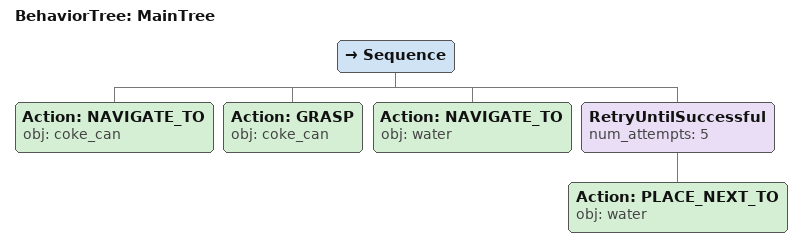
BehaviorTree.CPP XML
<root main_tree_to_execute="MainTree">
  <BehaviorTree ID="MainTree">
    <Sequence>
      <!-- Navigate to coke_can -->
      <Action ID="NAVIGATE_TO" obj="coke_can" />
      <!-- Grasp coke_can -->
      <Action ID="GRASP" obj="coke_can" />
      <!-- Navigate to water -->
      <Action ID="NAVIGATE_TO" obj="water" />
      <!-- Retry PLACE_ON_TOP table up to 5 attempts -->
      <RetryUntilSuccessful num_attempts="5">
        <!-- Place next to water -->
        <Action ID="PLACE_NEXT_TO" obj="water" />
      </RetryUntilSuccessful>

    </Sequence>
  </BehaviorTree>
</root>
